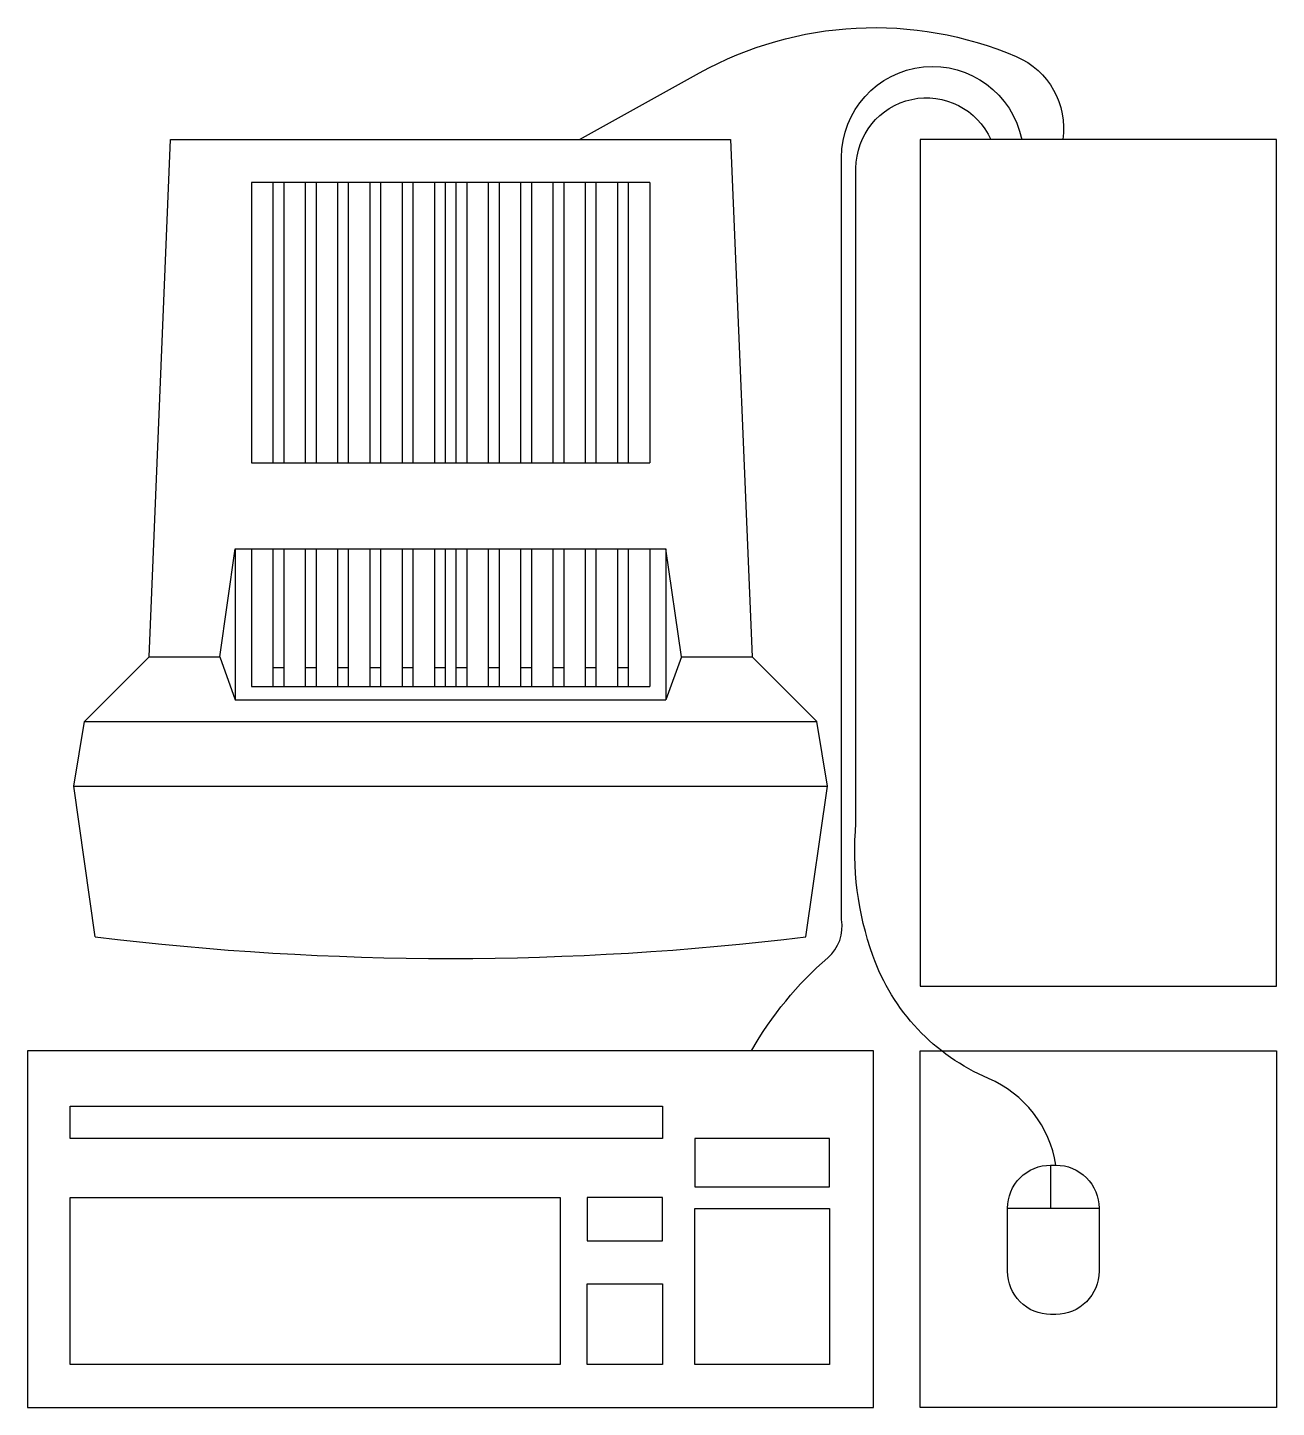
# Model space of a CAD drawing. Header units: millimetres. Extents: x 1331.353 to 1331.933, y 2714.867 to 2715.508.
import ezdxf

# ---------------------------------------------------------------- set-up
doc = ezdxf.new("R2010")
doc.units = ezdxf.units.MM
doc.header["$LTSCALE"] = 10
doc.layers.add('Equipam_informática', color=1, linetype='Continuous')

msp = doc.modelspace()

# ---------------------------------------------------------------- linework, layer by layer
at = {"layer": 'Equipam_informática'}
for p, q in [((1331.40973, 2715.21568), (1331.41973, 2715.45568)), ((1331.41973, 2715.45568), (1331.67973, 2715.45568)), ((1331.67973, 2715.45568), (1331.68973, 2715.21568)), ((1331.76777, 2715.45568), (1331.76777, 2715.06282)), ((1331.93318, 2715.45568), (1331.76777, 2715.45568)), ((1331.93318, 2715.06282), (1331.93318, 2715.45568)), ((1331.45723, 2715.43568), (1331.45723, 2715.30568)), ((1331.64223, 2715.43568), (1331.45723, 2715.43568)), ((1331.46723, 2715.43568), (1331.46723, 2715.30568)), ((1331.46723, 2715.43568), (1331.46723, 2715.30568)), ((1331.46723, 2715.43568), (1331.46723, 2715.30568)), ((1331.47223, 2715.43568), (1331.47223, 2715.30568)), ((1331.48223, 2715.43568), (1331.48223, 2715.30568)), ((1331.48723, 2715.43568), (1331.48723, 2715.30568)), ((1331.49723, 2715.43568), (1331.49723, 2715.30568)), ((1331.49723, 2715.43568), (1331.49723, 2715.30568)), ((1331.50223, 2715.43568), (1331.50223, 2715.30568)), ((1331.51223, 2715.43568), (1331.51223, 2715.30568)), ((1331.51723, 2715.43568), (1331.51723, 2715.30568)), ((1331.52723, 2715.43568), (1331.52723, 2715.30568)), ((1331.53223, 2715.43568), (1331.53223, 2715.30568)), ((1331.54223, 2715.43568), (1331.54223, 2715.30568)), ((1331.54723, 2715.43568), (1331.54723, 2715.30568)), ((1331.55223, 2715.43568), (1331.55223, 2715.30568)), ((1331.55223, 2715.43568), (1331.55223, 2715.30568)), ((1331.55723, 2715.43568), (1331.55723, 2715.30568)), ((1331.56723, 2715.43568), (1331.56723, 2715.30568)), ((1331.56723, 2715.43568), (1331.56723, 2715.30568)), ((1331.56723, 2715.43568), (1331.56723, 2715.30568)), ((1331.57223, 2715.43568), (1331.57223, 2715.30568)), ((1331.58223, 2715.43568), (1331.58223, 2715.30568)), ((1331.58723, 2715.43568), (1331.58723, 2715.30568)), ((1331.59723, 2715.43568), (1331.59723, 2715.30568)), ((1331.59723, 2715.43568), (1331.59723, 2715.30568)), ((1331.60223, 2715.43568), (1331.60223, 2715.30568)), ((1331.61223, 2715.43568), (1331.61223, 2715.30568)), ((1331.61723, 2715.43568), (1331.61723, 2715.30568)), ((1331.62723, 2715.43568), (1331.62723, 2715.30568)), ((1331.63223, 2715.43568), (1331.63223, 2715.30568)), ((1331.64223, 2715.43568), (1331.64223, 2715.30568)), ((1331.45723, 2715.30568), (1331.64223, 2715.30568)), ((1331.44259, 2715.21568), (1331.44973, 2715.26568)), ((1331.44973, 2715.26568), (1331.64973, 2715.26568)), ((1331.44973, 2715.26568), (1331.44973, 2715.19568)), ((1331.45723, 2715.26568), (1331.45723, 2715.20184)), ((1331.46723, 2715.26568), (1331.46723, 2715.20184)), ((1331.46723, 2715.26568), (1331.46723, 2715.20184)), ((1331.46723, 2715.26568), (1331.46723, 2715.20184)), ((1331.47223, 2715.26568), (1331.47223, 2715.20184)), ((1331.48223, 2715.26568), (1331.48223, 2715.20184)), ((1331.48723, 2715.26568), (1331.48723, 2715.20184)), ((1331.49723, 2715.26568), (1331.49723, 2715.20184)), ((1331.49723, 2715.26568), (1331.49723, 2715.20184)), ((1331.50223, 2715.26568), (1331.50223, 2715.20184)), ((1331.51223, 2715.26568), (1331.51223, 2715.20184)), ((1331.51723, 2715.26568), (1331.51723, 2715.20184)), ((1331.52723, 2715.26568), (1331.52723, 2715.20184)), ((1331.53223, 2715.26568), (1331.53223, 2715.20184)), ((1331.54223, 2715.26568), (1331.54223, 2715.20184)), ((1331.54723, 2715.26568), (1331.54723, 2715.20184)), ((1331.55223, 2715.26568), (1331.55223, 2715.20184)), ((1331.55223, 2715.26568), (1331.55223, 2715.20184)), ((1331.55723, 2715.26568), (1331.55723, 2715.20184)), ((1331.56723, 2715.26568), (1331.56723, 2715.20184)), ((1331.56723, 2715.26568), (1331.56723, 2715.20184)), ((1331.56723, 2715.26568), (1331.56723, 2715.20184)), ((1331.57223, 2715.26568), (1331.57223, 2715.20184)), ((1331.58223, 2715.26568), (1331.58223, 2715.20184)), ((1331.58723, 2715.26568), (1331.58723, 2715.20184)), ((1331.59723, 2715.26568), (1331.59723, 2715.20184)), ((1331.59723, 2715.26568), (1331.59723, 2715.20184)), ((1331.60223, 2715.26568), (1331.60223, 2715.20184)), ((1331.61223, 2715.26568), (1331.61223, 2715.20184)), ((1331.61723, 2715.26568), (1331.61723, 2715.20184)), ((1331.62723, 2715.26568), (1331.62723, 2715.20184)), ((1331.63223, 2715.26568), (1331.63223, 2715.20184)), ((1331.64223, 2715.26568), (1331.64223, 2715.20184)), ((1331.65688, 2715.21568), (1331.64973, 2715.26568)), ((1331.64973, 2715.26568), (1331.64973, 2715.19568)), ((1331.37973, 2715.18568), (1331.40973, 2715.21568)), ((1331.40973, 2715.21568), (1331.44259, 2715.21568)), ((1331.44259, 2715.21568), (1331.44973, 2715.19568)), ((1331.46723, 2715.21068), (1331.47223, 2715.21068)), ((1331.48223, 2715.21068), (1331.48723, 2715.21068)), ((1331.49723, 2715.21068), (1331.50223, 2715.21068)), ((1331.51223, 2715.21068), (1331.51723, 2715.21068)), ((1331.52723, 2715.21068), (1331.53223, 2715.21068)), ((1331.54223, 2715.21068), (1331.54723, 2715.21068)), ((1331.55223, 2715.21068), (1331.55723, 2715.21068)), ((1331.56723, 2715.21068), (1331.57223, 2715.21068)), ((1331.58223, 2715.21068), (1331.58723, 2715.21068)), ((1331.59723, 2715.21068), (1331.60223, 2715.21068)), ((1331.61223, 2715.21068), (1331.61723, 2715.21068)), ((1331.62723, 2715.21068), (1331.63223, 2715.21068)), ((1331.65688, 2715.21568), (1331.64973, 2715.19568)), ((1331.65688, 2715.21568), (1331.68973, 2715.21568)), ((1331.68973, 2715.21568), (1331.71973, 2715.18568)), ((1331.45723, 2715.20184), (1331.64223, 2715.20184)), ((1331.44973, 2715.19568), (1331.64973, 2715.19568)), ((1331.37473, 2715.15568), (1331.37973, 2715.18568)), ((1331.37973, 2715.18568), (1331.71973, 2715.18568)), ((1331.72473, 2715.15568), (1331.71973, 2715.18568)), ((1331.37473, 2715.15568), (1331.72473, 2715.15568)), ((1331.38473, 2715.08568), (1331.37473, 2715.15568)), ((1331.71473, 2715.08568), (1331.72473, 2715.15568)), ((1331.76777, 2715.06282), (1331.93318, 2715.06282)), ((1331.3533, 2715.03275), (1331.3533, 2714.86734)), ((1331.74616, 2715.03275), (1331.3533, 2715.03275)), ((1331.74616, 2714.86734), (1331.74616, 2715.03275)), ((1331.82833, 2714.97976), (1331.82833, 2714.95976)), ((1331.80833, 2714.95976), (1331.85082, 2714.95976)), ((1331.3533, 2714.86734), (1331.74616, 2714.86734))]:
    msp.add_line(p, q, dxfattribs=at)
for points in [[(1331.60951, 2715.45568), (1331.6653, 2715.4866, -0.231177), (1331.81239, 2715.4942, -0.341338), (1331.83395, 2715.45568, 0.211681)], [(1331.68939, 2715.03275, -0.08453), (1331.7249, 2715.07603, 0.261993), (1331.73124, 2715.09377), (1331.73124, 2715.44732, -0.905023), (1331.81493, 2715.45568, 0.342111)], [(1331.83082, 2714.97976, 0.258452), (1331.79945, 2715.01998, -0.209343), (1331.74579, 2715.07697, -0.10844), (1331.73796, 2715.13842), (1331.73796, 2715.44232, -0.809138), (1331.80057, 2715.45568, -0.043137)]]:
    msp.add_lwpolyline(points, format="xyb", dxfattribs=at)
for points in [[(1331.76777, 2715.03275), (1331.93318, 2715.03275), (1331.93318, 2714.86734), (1331.76777, 2714.86734)], [(1331.37311, 2714.99218), (1331.37311, 2715.00717), (1331.64812, 2715.00717), (1331.64812, 2714.99218)], [(1331.66313, 2714.99218), (1331.66313, 2714.96969), (1331.72563, 2714.96969), (1331.72563, 2714.99218)], [(1331.37311, 2714.88724), (1331.37311, 2714.96469), (1331.60062, 2714.96469), (1331.60062, 2714.88724)], [(1331.61312, 2714.96469), (1331.61312, 2714.94471), (1331.64812, 2714.94471), (1331.64812, 2714.96469)], [(1331.66313, 2714.88724), (1331.66313, 2714.9597), (1331.72563, 2714.9597), (1331.72563, 2714.88724)], [(1331.61312, 2714.88724), (1331.61312, 2714.92472), (1331.64812, 2714.92472), (1331.64812, 2714.88724)]]:
    msp.add_lwpolyline(points, close=True, dxfattribs=at)
msp.add_lwpolyline([(1331.82833, 2714.97976), (1331.83082, 2714.97976, -0.414214), (1331.85082, 2714.95976), (1331.85082, 2714.93049, -0.414214), (1331.83082, 2714.91049), (1331.82833, 2714.91049, -0.414214), (1331.80833, 2714.93049), (1331.80833, 2714.95976, -0.414214)], format="xyb", close=True, dxfattribs=at)
msp.add_arc((1331.54973, 2716.44193), 1.36625, 263.06354, 276.93646, dxfattribs=at)

doc.saveas('drawing.dxf')
